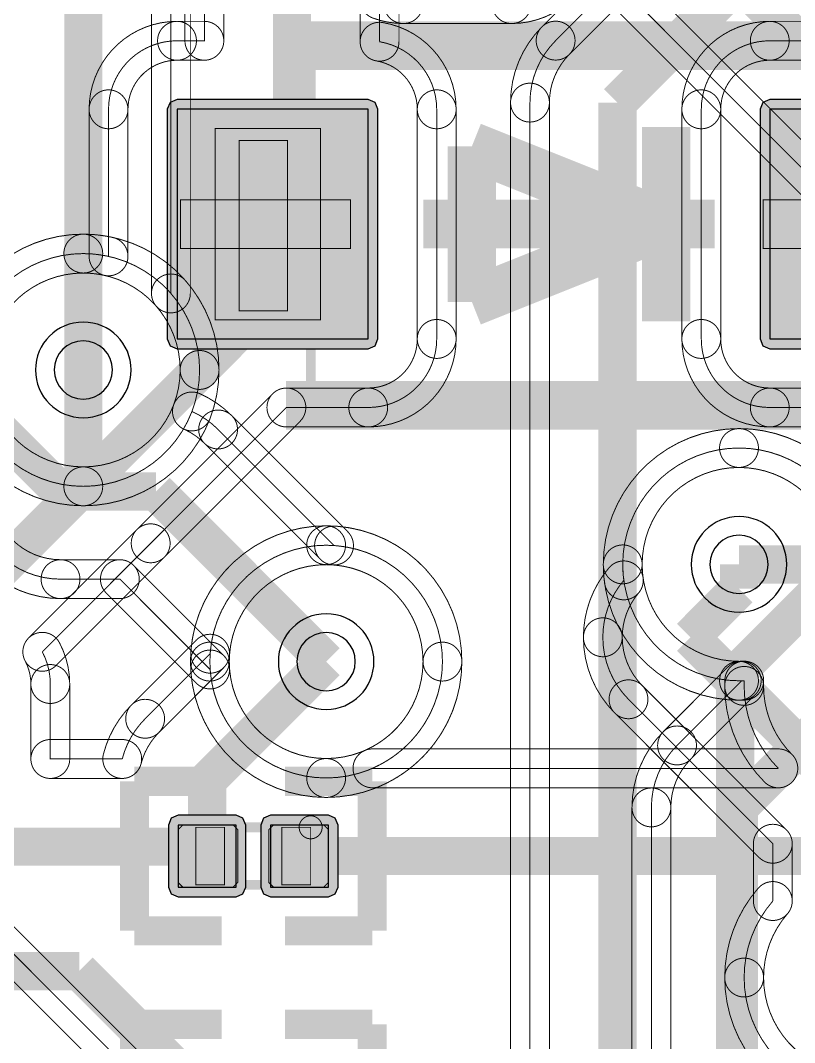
# Model space of a CAD drawing. Header units: millimetres. Extents: x -2.5 to 44.5, y -38.5 to 2.5.
# Drawn here: x 4.88 to 8.93, y -18.37 to -13.03 of the extents above; entities that cross this region are included whole.
import ezdxf

# ---------------------------------------------------------------- set-up
doc = ezdxf.new("R2010")
doc.units = ezdxf.units.MM
for name, color, linetype, true_color in [('Bottom Layer', 7, 'Continuous', 0x0000ff), ('Component Marking Layer', 7, 'Continuous', 0x66ffcc), ('Component Shape Layer', 7, 'Continuous', 0x00cccc), ('Document Layer', 7, 'Continuous', 0xffffff), ('Hole Layer', 7, 'Continuous', 0x816200), ('Inner1', 7, 'Continuous', 0xbc8e00), ('Inner2', 7, 'Continuous', 0x70dbfa), ('Multi-Layer', 7, 'Continuous', 0xc0c0c0), ('Pin Soldering Layer', 7, 'Continuous', 0xcc9999), ('Top Layer', 7, 'Continuous', 0xff0000), ('Top Paste Mask Layer', 7, 'Continuous', 0x808080), ('Top Silkscreen Layer', 7, 'Continuous', 0xffff00), ('Top Solder Mask Layer', 7, 'Continuous', 0x800080)]:
    doc.layers.add(name, color=color, linetype=linetype, true_color=true_color)

msp = doc.modelspace()

# ---------------------------------------------------------------- hatches: boundary and pattern name
at = {"layer": 'Component Marking Layer'}
msp.add_hatch(color=256, dxfattribs=at).paths.add_polyline_path([(6.336, -17.249, 1), (6.456, -17.249, 1)])
at = {"layer": 'Document Layer'}
for points in [[(6.2756, -13.6607), (6.2756, -14.5497), (6.0216, -14.5497), (6.0216, -13.6607)], [(6.604, -14.224), (5.715, -14.224), (5.715, -13.97), (6.604, -13.97)], [(9.652, -14.224), (8.763, -14.224), (8.763, -13.97), (9.652, -13.97)]]:
    msp.add_hatch(color=256, dxfattribs=at).paths.add_polyline_path(points)
at = {"layer": 'Pin Soldering Layer'}
for points in [[(6.447, -13.597), (6.447, -14.597), (5.897, -14.597), (5.897, -13.597)], [(5.796, -17.249), (5.796, -17.549), (5.946, -17.549), (5.946, -17.249)], [(6.396, -17.249), (6.396, -17.549), (6.246, -17.549), (6.246, -17.249)]]:
    msp.add_hatch(color=256, dxfattribs=at).paths.add_polyline_path(points)
at = {"layer": 'Top Layer'}
for points in [[(6.6971, -14.697), (6.6971, -13.497), (5.6971, -13.497), (5.6971, -14.697)], [(9.7969, -14.697), (9.7969, -13.497), (8.7969, -13.497), (8.7969, -14.697)], [(6.006, -17.561), (6.006, -17.237), (5.7029, -17.237), (5.7029, -17.561)], [(6.4891, -17.561), (6.4891, -17.237), (6.186, -17.237), (6.186, -17.561)]]:
    msp.add_hatch(color=256, dxfattribs=at).paths.add_polyline_path(points)
at = {"layer": 'Top Paste Mask Layer'}
for points in [[(6.6971, -14.697), (6.6971, -13.497), (5.6971, -13.497), (5.6971, -14.697)], [(9.7969, -14.697), (9.7969, -13.497), (8.7969, -13.497), (8.7969, -14.697)], [(6.015, -17.261), (6.015, -17.537), (5.991, -17.561), (5.7269, -17.561), (5.7029, -17.537), (5.7029, -17.261), (5.7269, -17.237), (5.991, -17.237)], [(6.177, -17.261), (6.177, -17.537), (6.201, -17.561), (6.4652, -17.561), (6.4891, -17.537), (6.4891, -17.261), (6.4652, -17.237), (6.201, -17.237)]]:
    msp.add_hatch(color=256, dxfattribs=at).paths.add_polyline_path(points)
at = {"layer": 'Top Solder Mask Layer'}
for points in [[(6.7479, -14.697), (6.7479, -13.497), (6.733, -13.4611), (6.6971, -13.4462), (5.6971, -13.4462), (5.6612, -13.4611), (5.6463, -13.497), (5.6463, -14.697), (5.6612, -14.7329), (5.6971, -14.7478), (6.6971, -14.7478), (6.733, -14.7329)], [(9.8477, -14.697), (9.8477, -13.497), (9.8328, -13.4611), (9.7969, -13.4462), (8.7969, -13.4462), (8.761, -13.4611), (8.7461, -13.497), (8.7461, -14.697), (8.761, -14.7329), (8.7969, -14.7478), (9.7969, -14.7478), (9.8328, -14.7329)], [(6.0568, -17.561), (6.0568, -17.237), (6.0419, -17.2011), (6.006, -17.1862), (5.7029, -17.1862), (5.667, -17.2011), (5.6521, -17.237), (5.6521, -17.561), (5.667, -17.597), (5.7029, -17.6118), (6.006, -17.6118), (6.0419, -17.597)], [(6.5399, -17.561), (6.5399, -17.237), (6.525, -17.2011), (6.4891, -17.1862), (6.186, -17.1862), (6.1501, -17.2011), (6.1352, -17.237), (6.1352, -17.561), (6.1501, -17.597), (6.186, -17.6118), (6.4891, -17.6118), (6.525, -17.597)]]:
    msp.add_hatch(color=256, dxfattribs=at).paths.add_polyline_path(points)

# ---------------------------------------------------------------- linework, layer by layer
at = {"layer": 'Bottom Layer', "const_width": 0.2}
for points in [[(10.287, -11.176), (8.001, -13.462)], [(8.001, -13.462), (8.001, -21.59)], [(9.2279, -15.8381), (8.6164, -16.4496)], [(8.6164, -16.4496), (8.6164, -26.6438)]]:
    msp.add_lwpolyline(points, dxfattribs=at)
at = {"layer": 'Bottom Layer', "const_width": 0.00508}
for points in [[(7.7489, -13.2099, -1), (7.6052, -13.0662), (7.8516, -12.8199, -1), (7.9953, -12.9636)], [(7.4413, -13.462, -0.198912), (7.6052, -13.0662, -1), (7.7489, -13.2099, 0.198912), (7.6445, -13.462, -1)], [(7.7489, -13.2099, -1), (7.6052, -13.0662), (7.6052, -13.0662, -1), (7.7489, -13.2099)], [(7.4413, -13.462, -1), (7.6445, -13.462), (7.6445, -13.462, -1), (7.4413, -13.462)], [(7.4413, -13.462, -1), (7.6445, -13.462), (7.6445, -21.1827, -1), (7.4413, -21.1827)], [(4.4973, -14.859, -0.414214), (5.207, -14.1493, -1), (5.207, -14.3525, 0.414214), (4.7005, -14.859, -1)], [(5.207, -14.1493, -0.414214), (5.9168, -14.859, -1), (5.7136, -14.859, 0.414214), (5.207, -14.3525, -1)], [(5.207, -15.4672, 0.414214), (5.8152, -14.859, 0.414214), (5.207, -14.2509, 0.414214), (4.5989, -14.859, 0.414214)], [(5.207, -15.5688, -0.414214), (4.4973, -14.859, -1), (4.7005, -14.859, 0.414214), (5.207, -15.3656, -1)], [(5.9168, -14.859, -0.414214), (5.207, -15.5688, -1), (5.207, -15.3656, 0.414214), (5.7136, -14.859, -1)], [(5.7673, -16.383, -0.414214), (6.477, -15.6733, -1), (6.477, -15.8765, 0.414214), (5.9705, -16.383, -1)], [(6.477, -15.6733, -0.414214), (7.1868, -16.383, -1), (6.9836, -16.383, 0.414214), (6.477, -15.8765, -1)], [(5.8689, -16.383, 0.414214), (6.477, -16.9912, 0.414214), (7.0852, -16.383, 0.414214), (6.477, -15.7749, 0.414214)], [(6.477, -17.0928, -0.414214), (5.7673, -16.383, -1), (5.9705, -16.383, 0.414214), (6.477, -16.8896, -1)], [(7.1868, -16.383, -0.414214), (6.477, -17.0928, -1), (6.477, -16.8896, 0.414214), (6.9836, -16.383, -1)]]:
    msp.add_lwpolyline(points, format="xyb", close=True, dxfattribs=at)
msp.add_lwpolyline([(7.9234, -12.8917), (7.6771, -13.1381), (7.6771, -13.1381, 0.198912), (7.5429, -13.462), (7.5429, -13.462), (7.5429, -21.1827, 0.063646)], format="xyb", dxfattribs=at)
at = {"layer": 'Component Marking Layer', "const_width": 0.00508}
msp.add_lwpolyline([(6.336, -17.249, 1), (6.456, -17.249, 1)], format="xyb", close=True, dxfattribs=at)
at = {"layer": 'Component Shape Layer', "const_width": 0.0508}
for points in [[(9.097, -13.247), (9.097, -14.947), (6.397, -14.947), (6.397, -13.247)], [(9.097, -13.247), (9.097, -14.947), (6.397, -14.947), (6.397, -13.247)], [(6.396, -17.249), (6.396, -17.549), (5.796, -17.549), (5.796, -17.249)], [(6.396, -17.249), (6.396, -17.549), (5.796, -17.549), (5.796, -17.249)]]:
    msp.add_lwpolyline(points, close=True, dxfattribs=at)
at = {"layer": 'Document Layer', "const_width": 0.00508}
for points in [[(6.2756, -13.6607), (6.2756, -14.5497), (6.0216, -14.5497), (6.0216, -13.6607)], [(6.2756, -13.6607), (6.2756, -14.5497), (6.0216, -14.5497), (6.0216, -13.6607)], [(6.604, -14.224), (5.715, -14.224), (5.715, -13.97), (6.604, -13.97)], [(6.604, -14.224), (5.715, -14.224), (5.715, -13.97), (6.604, -13.97)], [(9.652, -14.224), (8.763, -14.224), (8.763, -13.97), (9.652, -13.97)], [(9.652, -14.224), (8.763, -14.224), (8.763, -13.97), (9.652, -13.97)]]:
    msp.add_lwpolyline(points, close=True, dxfattribs=at)
at = {"layer": 'Hole Layer'}
for points in [[(5.0545, -14.859, 1), (5.3595, -14.859, 1)], [(6.3245, -16.383, 1), (6.6295, -16.383, 1)]]:
    msp.add_lwpolyline(points, format="xyb", close=True, dxfattribs=at)
msp.add_lwpolyline([(8.4835, -15.875, 1), (8.7885, -15.875), (8.7885, -15.875, 1), (8.4835, -15.875)], format="xyb", dxfattribs=at)
at = {"layer": 'Inner1', "const_width": 0.2}
for points in [[(8.128, -12.319), (13.027, -17.218)], [(8.636, -16.002), (8.636, -15.875)], [(8.382, -16.256), (8.636, -16.002)], [(9.271, -17.145), (8.382, -16.256)]]:
    msp.add_lwpolyline(points, dxfattribs=at)
at = {"layer": 'Inner1', "const_width": 0.00508}
for points in [[(8.015, -12.9976, -1), (8.1587, -12.8539), (9.8126, -14.5079, -1), (9.6689, -14.6515)], [(4.4973, -14.859, -0.414214), (5.207, -14.1493, -1), (5.207, -14.3525, 0.414214), (4.7005, -14.859, -1)], [(5.207, -14.1493, -0.414214), (5.9168, -14.859, -1), (5.7136, -14.859, 0.414214), (5.207, -14.3525, -1)], [(5.207, -15.4672, 0.414214), (5.8152, -14.859, 0.414214), (5.207, -14.2509, 0.414214), (4.5989, -14.859, 0.414214)], [(5.207, -15.5688, -0.414214), (4.4973, -14.859, -1), (4.7005, -14.859, 0.414214), (5.207, -15.3656, -1)], [(5.9168, -14.859, -0.414214), (5.207, -15.5688, -1), (5.207, -15.3656, 0.414214), (5.7136, -14.859, -1)], [(7.9263, -15.875, -0.414214), (8.636, -15.1653, -1), (8.636, -15.3685, 0.414214), (8.1295, -15.875, -1)], [(8.636, -15.1653, -0.414214), (9.3458, -15.875, -1), (9.1426, -15.875, 0.414214), (8.636, -15.3685, -1)], [(5.7673, -16.383, -0.414214), (6.477, -15.6733, -1), (6.477, -15.8765, 0.414214), (5.9705, -16.383, -1)], [(6.477, -15.6733, -0.414214), (7.1868, -16.383, -1), (6.9836, -16.383, 0.414214), (6.477, -15.8765, -1)], [(5.8689, -16.383, 0.414214), (6.477, -16.9912, 0.414214), (7.0852, -16.383, 0.414214), (6.477, -15.7749, 0.414214)], [(7.933, -15.9725, -0.034436), (7.9263, -15.875, -1), (8.1295, -15.875, 0.034436), (8.1343, -15.9446, -1)], [(7.8223, -16.256, -0.178568), (7.9564, -15.8925, -1), (8.1109, -16.0245, 0.178568), (8.0255, -16.256, -1)], [(7.9862, -16.6518, -0.198912), (7.8223, -16.256, -1), (8.0255, -16.256, 0.198912), (8.1299, -16.5081, -1)], [(6.477, -17.0928, -0.414214), (5.7673, -16.383, -1), (5.9705, -16.383, 0.414214), (6.477, -16.8896, -1)], [(7.1868, -16.383, -0.414214), (6.477, -17.0928, -1), (6.477, -16.8896, 0.414214), (6.9836, -16.383, -1)], [(7.9862, -16.6518, -1), (8.1299, -16.5081), (8.1299, -16.5081, -1), (7.9862, -16.6518)], [(7.9862, -16.6518, -1), (8.1299, -16.5081), (8.8847, -17.263, -1), (8.741, -17.4066)], [(8.7113, -17.3348, -1), (8.9145, -17.3348), (8.9145, -17.6341, -1), (8.7113, -17.6341)], [(8.5613, -18.034, -0.181366), (8.7363, -17.5673, -1), (8.8894, -17.7009, 0.181366), (8.7645, -18.034, -1)], [(9.271, -18.7438, -0.414214), (8.5613, -18.034, -1), (8.7645, -18.034, 0.414214), (9.271, -18.5406, -1)]]:
    msp.add_lwpolyline(points, format="xyb", close=True, dxfattribs=at)
for points in [[(8.0869, -12.9258), (9.7408, -14.5797, 0.273944)], [(9.2442, -15.875, 0.414214), (8.636, -15.2669, 0.414214), (8.0279, -15.875, 0.034436), (8.0336, -15.9585, 0.178568), (7.9239, -16.256, 0.198912), (8.0581, -16.58), (8.0581, -16.58), (8.8129, -17.3348), (8.8129, -17.6341, 0.181366), (8.6629, -18.034, 0.414214), (9.271, -18.6422, 0.414214)]]:
    msp.add_lwpolyline(points, format="xyb", dxfattribs=at)
at = {"layer": 'Inner2', "const_width": 0.2}
for points in [[(5.207, -10.287), (5.207, -14.859)], [(5.088, -15.494), (4.699, -15.1051)], [(5.588, -15.494), (5.088, -15.494)], [(6.477, -16.383), (5.588, -15.494)], [(8.636, -17.145), (9.271, -16.51)], [(8.636, -23.495), (8.636, -17.145)]]:
    msp.add_lwpolyline(points, dxfattribs=at)
at = {"layer": 'Inner2', "const_width": 0.00508}
for points in [[(5.5636, -10.287, -1), (5.7668, -10.287), (5.7668, -14.4591, -1), (5.5636, -14.4591)], [(5.7417, -14.3923, -0.181366), (5.9168, -14.859, -1), (5.7136, -14.859, 0.181366), (5.5886, -14.5259, -1)], [(5.9168, -14.859, -0.091399), (5.8701, -15.1121, -1), (5.6803, -15.0396, 0.091399), (5.7136, -14.859, -1)], [(5.8167, -14.9831, -0.09139), (5.9838, -15.0982, -1), (5.8401, -15.2419, 0.09139), (5.7337, -15.1686, -1)], [(5.8401, -15.2419, -1), (5.9838, -15.0982), (6.59, -15.7044, -1), (6.4463, -15.8481)], [(5.8401, -15.2419, -1), (5.9838, -15.0982), (5.9838, -15.0982, -1), (5.8401, -15.2419)], [(7.9263, -15.875, -0.414214), (8.636, -15.1653, -1), (8.636, -15.3685, 0.414214), (8.1295, -15.875, -1)], [(8.636, -15.1653, -0.414214), (9.3458, -15.875, -1), (9.1426, -15.875, 0.414214), (8.636, -15.3685, -1)], [(6.5251, -15.6749, -0.39451), (7.1868, -16.383, -1), (6.9836, -16.383, 0.39451), (6.5113, -15.8777, -1)], [(5.088, -16.0538, -0.198912), (4.6922, -15.8898, -1), (4.8359, -15.7461, 0.198912), (5.088, -15.8506, -1)], [(8.636, -16.5848, -0.414214), (7.9263, -15.875, -1), (8.1295, -15.875, 0.414214), (8.636, -16.3816, -1)], [(5.088, -16.0538, -1), (5.088, -15.8506), (5.088, -15.8506, -1), (5.088, -16.0538)], [(5.088, -16.0538, -1), (5.088, -15.8506), (5.3982, -15.8506, -1), (5.3982, -16.0538)], [(5.3264, -16.024, -1), (5.4701, -15.8803), (5.9421, -16.3524, -1), (5.7984, -16.496)], [(7.1868, -16.383, -0.414214), (6.477, -17.0928, -1), (6.477, -16.8896, 0.414214), (6.9836, -16.383, -1)], [(6.477, -17.0928, -0.39451), (5.7689, -16.4311, -1), (5.9716, -16.4173, 0.39451), (6.477, -16.8896, -1)], [(8.3839, -16.8929, -1), (8.2402, -16.7492), (8.5783, -16.4112, -1), (8.722, -16.5549)], [(8.6525, -16.5846, -0.005803), (8.636, -16.5848, -1), (8.636, -16.3816, 0.005803), (8.6478, -16.3814, -1)], [(3.439, -16.6508, -1), (3.5827, -16.5071), (6.1036, -19.0281, -1), (5.9599, -19.1717)], [(8.0763, -17.145, -0.198912), (8.2402, -16.7492, -1), (8.3839, -16.8929, 0.198912), (8.2795, -17.145, -1)], [(8.3839, -16.8929, -1), (8.2402, -16.7492), (8.2402, -16.7492, -1), (8.3839, -16.8929)], [(8.0763, -17.145, -1), (8.2795, -17.145), (8.2795, -17.145, -1), (8.0763, -17.145)], [(8.0763, -17.145, -1), (8.2795, -17.145), (8.2795, -21.5917, -1), (8.0763, -21.5917)]]:
    msp.add_lwpolyline(points, format="xyb", close=True, dxfattribs=at)
for points in [[(6.0318, -19.0999), (3.5108, -16.5789, 0.023073), (3.6037, -16.5832, 0.389135), (4.6081, -15.6621), (4.764, -15.818), (4.764, -15.818, 0.198912), (5.088, -15.9522), (5.088, -15.9522), (5.3982, -15.9522), (5.8703, -16.4242, 0.39451), (6.477, -16.9912, 0.414214), (7.0852, -16.383, 0.39451), (6.5182, -15.7763), (5.912, -15.1701), (5.912, -15.1701, 0.09139), (5.7752, -15.0759, 0.091399), (5.8152, -14.859, 0.181366), (5.6652, -14.4591), (5.6652, -10.287)], [(9.2442, -15.875, 0.414214), (8.636, -15.2669, 0.414214), (8.0279, -15.875, 0.414214), (8.636, -16.4832, 0.005803), (8.6501, -16.483), (8.3121, -16.8211), (8.3121, -16.8211, 0.198912), (8.1779, -17.145), (8.1779, -17.145), (8.1779, -21.5917, 0.226263)]]:
    msp.add_lwpolyline(points, format="xyb", dxfattribs=at)
at = {"layer": 'Multi-Layer'}
for points in [[(4.957, -14.859, 1), (5.457, -14.859), (5.457, -14.859, 1), (4.957, -14.859)], [(6.227, -16.383, 1), (6.727, -16.383), (6.727, -16.383, 1), (6.227, -16.383)]]:
    msp.add_lwpolyline(points, format="xyb", dxfattribs=at)
msp.add_lwpolyline([(8.386, -15.875, 1), (8.886, -15.875, 1)], format="xyb", close=True, dxfattribs=at)
at = {"layer": 'Pin Soldering Layer', "const_width": 0.00508}
for points in [[(6.447, -13.597), (6.447, -14.597), (5.897, -14.597), (5.897, -13.597)], [(6.447, -13.597), (6.447, -14.597), (5.897, -14.597), (5.897, -13.597)], [(5.796, -17.249), (5.796, -17.549), (5.946, -17.549), (5.946, -17.249)], [(5.796, -17.249), (5.796, -17.549), (5.946, -17.549), (5.946, -17.249)], [(6.396, -17.249), (6.396, -17.549), (6.246, -17.549), (6.246, -17.249)], [(6.396, -17.249), (6.396, -17.549), (6.246, -17.549), (6.246, -17.249)]]:
    msp.add_lwpolyline(points, close=True, dxfattribs=at)
at = {"layer": 'Top Layer', "const_width": 0.2}
for points in [[(6.2982, -12.319), (6.2982, -13.9959)], [(6.2982, -13.9959), (6.1971, -14.097)], [(6.1971, -14.4793), (6.1971, -14.097)], [(5.2355, -15.4409), (6.1971, -14.4793)], [(5.207, -14.859), (5.207, -15.4125)], [(5.207, -15.4125), (5.2355, -15.4409)], [(3.9763, -16.7001), (5.2355, -15.4409)], [(8.636, -15.875), (9.906, -15.875)], [(6.477, -16.383), (5.8545, -17.0056)], [(5.8545, -17.0056), (5.8545, -17.399)], [(3.9763, -17.35), (5.8055, -17.35)], [(5.8055, -17.35), (5.8545, -17.399)], [(6.3376, -17.399), (10.541, -17.399)], [(3.9763, -18), (5.1855, -18)], [(5.1855, -18), (5.8545, -18.669)]]:
    msp.add_lwpolyline(points, dxfattribs=at)
at = {"layer": 'Top Layer', "const_width": 0.00508}
for points in [[(7.8273, -12.8469, -0.248786), (7.4467, -13.0488, -1), (7.4467, -12.8456, 0.248786), (7.659, -12.7329, -1)], [(5.7385, -12.9013, -1), (5.9417, -12.9013), (5.9417, -13.1389, -1), (5.7385, -13.1389)], [(6.8579, -13.1438, -1), (6.6547, -13.1438), (6.6547, -12.9248, -1), (6.8579, -12.9248)], [(6.881, -13.0488, -0.089116), (6.721, -13.02, -1), (6.7917, -12.8295, 0.089116), (6.881, -12.8456, -1)], [(6.881, -13.0488, -1), (6.881, -12.8456), (7.4467, -12.8456, -1), (7.4467, -13.0488)], [(5.2374, -13.497, -0.414214), (5.6971, -13.0373, -1), (5.6971, -13.2405, 0.414214), (5.4406, -13.497, -1)], [(5.6971, -13.2405, -1), (5.6971, -13.0373), (5.8401, -13.0373, -1), (5.8401, -13.2405)], [(6.7731, -13.0436, -0.366344), (7.1568, -13.497, -1), (6.9536, -13.497, 0.366344), (6.7395, -13.244, -1)], [(8.3372, -13.497, -0.414214), (8.7969, -13.0373, -1), (8.7969, -13.2405, 0.414214), (8.5404, -13.497, -1)], [(8.7969, -13.2405, -1), (8.7969, -13.0373), (9.7969, -13.0373, -1), (9.7969, -13.2405)], [(5.2374, -13.497, -1), (5.4406, -13.497), (5.4406, -13.497, -1), (5.2374, -13.497)], [(5.2374, -13.497, -1), (5.4406, -13.497), (5.4406, -14.2654, -1), (5.2374, -14.2654)], [(7.1568, -14.697, -1), (6.9536, -14.697), (6.9536, -13.497, -1), (7.1568, -13.497)], [(7.1568, -13.497, -1), (6.9536, -13.497), (6.9536, -13.497, -1), (7.1568, -13.497)], [(8.3372, -13.497, -1), (8.5404, -13.497), (8.5404, -14.697, -1), (8.3372, -14.697)], [(4.4973, -14.859, -0.414214), (5.207, -14.1493, -1), (5.207, -14.3525, 0.414214), (4.7005, -14.859, -1)], [(5.207, -14.1493, -0.054736), (5.361, -14.1662, -1), (5.3169, -14.3646, 0.054736), (5.207, -14.3525, -1)], [(7.1568, -14.697, -0.414214), (6.6971, -15.1568, -1), (6.6971, -14.9536, 0.414214), (6.9536, -14.697, -1)], [(7.1568, -14.697, -1), (6.9536, -14.697), (6.9536, -14.697, -1), (7.1568, -14.697)], [(8.3372, -14.697, -1), (8.5404, -14.697), (8.5404, -14.697, -1), (8.3372, -14.697)], [(8.7969, -15.1568, -0.414214), (8.3372, -14.697, -1), (8.5404, -14.697, 0.414214), (8.7969, -14.9536, -1)], [(5.6313, -15.8367, -1), (5.4876, -15.693), (6.1973, -14.9833, -1), (6.341, -15.127)], [(6.2691, -15.1568, -1), (6.2691, -14.9536), (6.6971, -14.9536, -1), (6.6971, -15.1568)], [(8.7969, -15.1568, -1), (8.7969, -14.9536), (9.3272, -14.9536, -1), (9.3272, -15.1568)], [(7.9263, -15.875, -0.414214), (8.636, -15.1653, -1), (8.636, -15.3685, 0.414214), (8.1295, -15.875, -1)], [(8.636, -15.1653, -0.181366), (9.1028, -15.3404, -1), (8.9691, -15.4934, 0.181366), (8.636, -15.3685, -1)], [(5.0643, -16.4037, -1), (4.9207, -16.26), (5.4876, -15.693, -1), (5.6313, -15.8367)], [(5.6313, -15.8367, -1), (5.4876, -15.693), (5.4876, -15.693, -1), (5.6313, -15.8367)], [(5.7689, -16.335, -0.39451), (6.477, -15.6733, -1), (6.477, -15.8765, 0.39451), (5.9716, -16.3487, -1)], [(6.477, -15.6733, -0.414214), (7.1868, -16.383, -1), (6.9836, -16.383, 0.414214), (6.477, -15.8765, -1)], [(8.636, -16.5848, -0.414214), (7.9263, -15.875, -1), (8.1295, -15.875, 0.414214), (8.636, -16.3816, -1)], [(5.0822, -16.2841, -0.122878), (5.1361, -16.5001, -1), (4.9329, -16.5001, 0.122878), (4.9028, -16.3795, -1)], [(5.6023, -16.7535, -1), (5.4587, -16.6098), (5.7984, -16.27, -1), (5.9421, -16.4137)], [(7.1868, -16.383, -0.298769), (6.7596, -17.0341, -1), (6.6787, -16.8477, 0.298769), (6.9836, -16.383, -1)], [(5.1361, -16.8919, -1), (4.9329, -16.8919), (4.9329, -16.5001, -1), (5.1361, -16.5001)], [(8.6681, -16.584, -0.011301), (8.636, -16.5848, -1), (8.636, -16.3816, 0.011301), (8.6589, -16.3811, -1)], [(8.5613, -16.51, -0.011301), (8.562, -16.478, -1), (8.765, -16.4871, 0.011301), (8.7645, -16.51, -1)], [(8.7701, -17.0129, -0.19942), (8.5613, -16.51, -1), (8.7645, -16.51, 0.19942), (8.9135, -16.8689, -1)], [(5.3122, -16.8667, -0.134463), (5.4587, -16.6098, -1), (5.6023, -16.7535, 0.134463), (5.5091, -16.9171, -1)], [(5.6023, -16.7535, -1), (5.4587, -16.6098), (5.4587, -16.6098, -1), (5.6023, -16.7535)], [(5.0345, -16.9935, -1), (5.0345, -16.7903), (5.4106, -16.7903, -1), (5.4106, -16.9935)], [(6.7191, -17.0425, -1), (6.7191, -16.8393), (8.8418, -16.8393, -1), (8.8418, -17.0425)]]:
    msp.add_lwpolyline(points, format="xyb", close=True, dxfattribs=at)
for points in [[(5.8401, -12.9013), (5.8401, -13.1389), (5.6971, -13.1389, 0.414214), (5.339, -13.497), (5.339, -13.497), (5.339, -14.2654, 0.054736), (5.207, -14.2509, 0.414214), (4.5989, -14.859, 0.181366)], [(9.0359, -15.4169, 0.181366), (8.636, -15.2669, 0.414214), (8.0279, -15.875, 0.414214), (8.636, -16.4832, 0.011301), (8.6635, -16.4826, 0.011301), (8.6629, -16.51, 0.19942), (8.8418, -16.9409), (6.7191, -16.9409, 0.298769), (7.0852, -16.383, 0.414214), (6.477, -15.7749, 0.39451), (5.8703, -16.3419), (5.5305, -16.6816), (5.5305, -16.6816, 0.134463), (5.4106, -16.8919), (5.0345, -16.8919), (5.0345, -16.5001, 0.122878), (4.9925, -16.3318), (5.5594, -15.7649), (5.5594, -15.7649), (6.2691, -15.0552), (6.6971, -15.0552, 0.414214), (7.0552, -14.697), (7.0552, -14.697), (7.0552, -13.497), (7.0552, -13.497, 0.366344), (6.7563, -13.1438), (6.7563, -12.9248, 0.089116)], [(9.7969, -13.1389), (8.7969, -13.1389, 0.414214), (8.4388, -13.497), (8.4388, -14.697), (8.4388, -14.697, 0.414214), (8.7969, -15.0552), (9.3272, -15.0552)]]:
    msp.add_lwpolyline(points, format="xyb", dxfattribs=at)
at = {"layer": 'Top Layer'}
for points in [[(6.6971, -14.697), (6.6971, -13.497), (5.6971, -13.497), (5.6971, -14.697)], [(9.7969, -14.697), (9.7969, -13.497), (8.7969, -13.497), (8.7969, -14.697)], [(6.006, -17.561), (6.006, -17.237), (5.7029, -17.237), (5.7029, -17.561)], [(6.4891, -17.561), (6.4891, -17.237), (6.186, -17.237), (6.186, -17.561)]]:
    msp.add_lwpolyline(points, close=True, dxfattribs=at)
at = {"layer": 'Top Paste Mask Layer'}
for points in [[(6.6971, -14.697), (6.6971, -13.497), (5.6971, -13.497), (5.6971, -14.697)], [(9.7969, -14.697), (9.7969, -13.497), (8.7969, -13.497), (8.7969, -14.697)]]:
    msp.add_lwpolyline(points, close=True, dxfattribs=at)
at = {"layer": 'Top Paste Mask Layer', "const_width": 0.00508}
for points in [[(6.015, -17.261), (6.015, -17.537), (5.991, -17.561), (5.7269, -17.561), (5.7029, -17.537), (5.7029, -17.261), (5.7269, -17.237), (5.991, -17.237)], [(6.015, -17.261), (6.015, -17.537), (5.991, -17.561), (5.7269, -17.561), (5.7029, -17.537), (5.7029, -17.261), (5.7269, -17.237), (5.991, -17.237)], [(6.177, -17.261), (6.177, -17.537), (6.201, -17.561), (6.4652, -17.561), (6.4891, -17.537), (6.4891, -17.261), (6.4652, -17.237), (6.201, -17.237)], [(6.177, -17.261), (6.177, -17.537), (6.201, -17.561), (6.4652, -17.561), (6.4891, -17.537), (6.4891, -17.261), (6.4652, -17.237), (6.201, -17.237)]]:
    msp.add_lwpolyline(points, close=True, dxfattribs=at)
at = {"layer": 'Top Silkscreen Layer'}
for points, const_width in [([(9.2537, -13.1639), (6.2537, -13.1639)], 0.254), ([(9.2537, -13.1639), (6.2537, -13.1639)], 0.254), ([(8.255, -14.605), (8.255, -13.589)], 0.254), ([(8.255, -14.605), (8.255, -13.589)], 0.254), ([(7.239, -13.6906), (8.255, -14.097)], 0.254), ([(7.239, -14.5034), (7.239, -13.6906)], 0.254), ([(7.239, -13.6906), (8.255, -14.097)], 0.254), ([(7.239, -14.5034), (7.239, -13.6906)], 0.254), ([(8.509, -14.097), (6.985, -14.097)], 0.254), ([(8.509, -14.097), (6.985, -14.097)], 0.254), ([(8.255, -14.097), (7.239, -14.5034)], 0.254), ([(8.255, -14.097), (7.239, -14.5034)], 0.254), ([(9.2671, -15.0436), (6.2671, -15.0436)], 0.254), ([(9.2671, -15.0436), (6.2671, -15.0436)], 0.254), ([(5.9298, -17.0084), (5.4743, -17.0084)], 0.1524), ([(5.4743, -17.0084), (5.4743, -17.7896)], 0.1524), ([(5.9298, -17.0084), (5.4743, -17.0084)], 0.1524), ([(5.4743, -17.0084), (5.4743, -17.7896)], 0.1524), ([(6.2622, -17.0084), (6.7177, -17.0084)], 0.1524), ([(6.2622, -17.0084), (6.7177, -17.0084)], 0.1524), ([(6.7177, -17.0084), (6.7177, -17.7896)], 0.1524), ([(6.7177, -17.0084), (6.7177, -17.7896)], 0.1524), ([(5.4743, -17.7896), (5.9298, -17.7896)], 0.1524), ([(5.4743, -17.7896), (5.9298, -17.7896)], 0.1524), ([(6.7177, -17.7896), (6.2622, -17.7896)], 0.1524), ([(6.7177, -17.7896), (6.2622, -17.7896)], 0.1524), ([(5.9298, -18.2784), (5.4743, -18.2784)], 0.1524), ([(5.4743, -18.2784), (5.4743, -19.0596)], 0.1524), ([(5.9298, -18.2784), (5.4743, -18.2784)], 0.1524), ([(5.4743, -18.2784), (5.4743, -19.0596)], 0.1524), ([(6.2622, -18.2784), (6.7177, -18.2784)], 0.1524), ([(6.2622, -18.2784), (6.7177, -18.2784)], 0.1524), ([(6.7177, -18.2784), (6.7177, -19.0596)], 0.1524), ([(6.7177, -18.2784), (6.7177, -19.0596)], 0.1524)]:
    msp.add_lwpolyline(points, dxfattribs=dict(at, const_width=const_width))
at = {"layer": 'Top Solder Mask Layer'}
for points in [[(6.7479, -14.697), (6.7479, -13.497), (6.733, -13.4611), (6.6971, -13.4462), (5.6971, -13.4462), (5.6612, -13.4611), (5.6463, -13.497), (5.6463, -14.697), (5.6612, -14.7329), (5.6971, -14.7478), (6.6971, -14.7478), (6.733, -14.7329)], [(9.8477, -14.697), (9.8477, -13.497), (9.8328, -13.4611), (9.7969, -13.4462), (8.7969, -13.4462), (8.761, -13.4611), (8.7461, -13.497), (8.7461, -14.697), (8.761, -14.7329), (8.7969, -14.7478), (9.7969, -14.7478), (9.8328, -14.7329)], [(6.0568, -17.561), (6.0568, -17.237), (6.0419, -17.2011), (6.006, -17.1862), (5.7029, -17.1862), (5.667, -17.2011), (5.6521, -17.237), (5.6521, -17.561), (5.667, -17.597), (5.7029, -17.6118), (6.006, -17.6118), (6.0419, -17.597)], [(6.5399, -17.561), (6.5399, -17.237), (6.525, -17.2011), (6.4891, -17.1862), (6.186, -17.1862), (6.1501, -17.2011), (6.1352, -17.237), (6.1352, -17.561), (6.1501, -17.597), (6.186, -17.6118), (6.4891, -17.6118), (6.525, -17.597)]]:
    msp.add_lwpolyline(points, close=True, dxfattribs=at)

doc.saveas('drawing.dxf')
